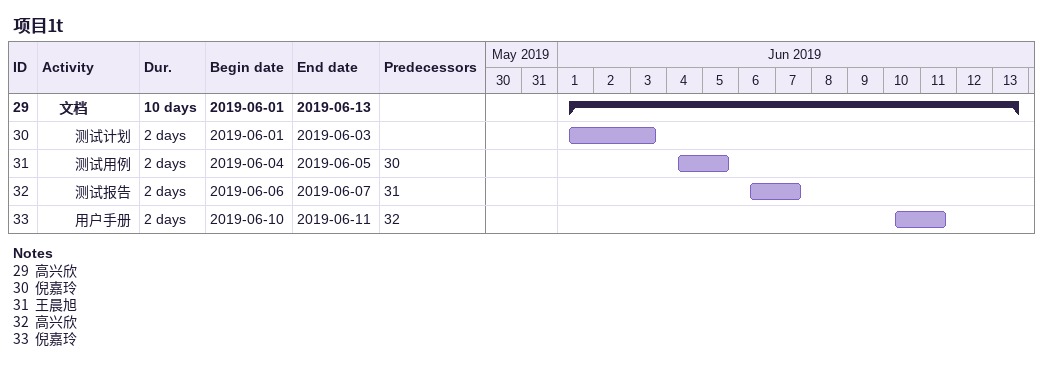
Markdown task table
项目1t

| ID | Level | Task | Duration | Start | Finish | Predecessors |
|---|---|---|---|---|---|---|
| 29 | 2 | **文档** | 10d | 2019-06-01 | 2019-06-13 |  |
| 30 | 3 | 测试计划 | 2d | 2019-06-01 | 2019-06-03 |  |
| 31 | 3 | 测试用例 | 2d | 2019-06-04 | 2019-06-05 | 30 |
| 32 | 3 | 测试报告 | 2d | 2019-06-06 | 2019-06-07 | 31 |
| 33 | 3 | 用户手册 | 2d | 2019-06-10 | 2019-06-11 | 32 |

Notes
- 29: 高兴欣
- 30: 倪嘉玲
- 31: 王晨旭
- 32: 高兴欣
- 33: 倪嘉玲
